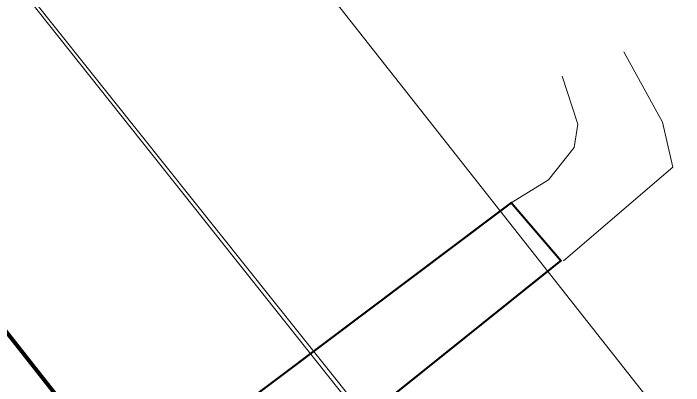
# Model space of a CAD drawing. Header units: metres. Extents: x 431006 to 434411, y 2469261 to 2473208.
# Drawn here: x 432036.59 to 432069.91, y 2472811.77 to 2472830.27 of the extents above; entities that cross this region are included whole.
import ezdxf

# ---------------------------------------------------------------- set-up
doc = ezdxf.new("R2010")
doc.units = ezdxf.units.M
doc.header["$MEASUREMENT"] = 0
doc.linetypes.add('ACAD_ISO02W100', pattern=[15, 12, -3])
for name, color, linetype, lineweight in [('cau-ks', 8, 'Continuous', 18), ('duong be tong-ks', 8, 'Continuous', 18), ('duong dat-ks', 8, 'Continuous', 18), ('duong nhua-ks', 8, 'Continuous', 18), ('mat nuoc-ks', 8, 'DUONG_MEP_NUOC', 18)]:
    doc.layers.add(name, color=color, linetype=linetype, lineweight=lineweight)
doc.linetypes.add('DUONG_MEP_NUOC', pattern='A,0.2,[130,ltypeshp.shx,S=0.15,R=0,X=0,Y=0.15],0.05,[130,ltypeshp.shx,S=0.15,R=0,X=0,Y=0.15],1', length=1.25)

msp = doc.modelspace()

# ---------------------------------------------------------------- hatches: boundary and pattern name
at = {"layer": 'mat nuoc-ks', "linetype": 'ACAD_ISO02W100'}
h = msp.add_hatch(dxfattribs=at)
h.set_pattern_fill('MUDST', color=9, scale=10, style=0)
h.paths.add_polyline_path([(431995.761, 2472676.746), (432026.065, 2472663.254), (432047.829, 2472696.544), (432006.693, 2472713.086)])
edge = h.paths.add_edge_path()
edge.add_spline(control_points=[(431965.724, 2472785.932), (431964.42, 2472784.529), (431962.021, 2472782.068), (431959.51, 2472775.278), (431959.487, 2472766.565), (431961.768, 2472755.566), (431963.984, 2472746.763), (431969.342, 2472742.802), (431973.582, 2472743.726), (431978.752, 2472746.076), (431982.129, 2472753.874), (431977.986, 2472764.496), (431974.757, 2472774.488), (431972.872, 2472784.165), (431968.896, 2472786.497), (431966.424, 2472786.685), (431965.724, 2472785.932)], knot_values=[0, 0, 0, 0, 5.747009, 10.100787, 21.36842, 31.167118, 44.351095, 46.787336, 50.0346, 56.515715, 63.397584, 72.994175, 89.012488, 96.847635, 99.692713, 102.777687, 102.777687, 102.777687, 102.777687], degree=3, periodic=0)
edge = h.paths.add_edge_path()
edge.add_spline(control_points=[(431935.536, 2472889.682), (431935.117, 2472889.013), (431932.643, 2472886.79), (431932.183, 2472881.023), (431932.738, 2472875.789), (431931.171, 2472871.564), (431933.899, 2472869.332), (431937.425, 2472864.391), (431946.969, 2472863.088), (431953.461, 2472857.915), (431957.912, 2472854.538), (431961.15, 2472855.071), (431963.775, 2472857.569), (431963.576, 2472861.378), (431966.639, 2472863.84), (431964.276, 2472867.647), (431959.777, 2472870.529), (431953.91, 2472877.269), (431948.175, 2472882.94), (431942.525, 2472887.592), (431939.468, 2472889.486), (431936.541, 2472891.287), (431935.768, 2472890.053), (431935.536, 2472889.682)], knot_values=[0, 0, 0, 0, 2.368169, 9.707221, 15.509633, 19.097557, 21.153446, 25.258568, 37.301745, 46.869534, 50.790048, 52.990971, 56.16217, 60.670335, 63.74458, 65.536976, 72.573494, 80.257943, 91.858598, 97.173316, 101.544879, 103.887891, 105.200704, 105.200704, 105.200704, 105.200704], degree=3, periodic=0)
h.paths.add_polyline_path([(432013.959, 2472684.687), (432021.912, 2472684.687), (432021.912, 2472693.522), (432013.959, 2472693.522)], flags=24)
h.paths.add_polyline_path([(431965.765, 2472758.772), (431973.718, 2472758.772), (431973.718, 2472767.606), (431965.765, 2472767.606)], flags=24)
h.paths.add_polyline_path([(431943.364, 2472868.219), (431951.318, 2472868.219), (431951.318, 2472877.053), (431943.364, 2472877.053)], flags=24)

# ---------------------------------------------------------------- linework, layer by layer
at = {"layer": 'cau-ks', "color": 9, "lineweight": 0, "const_width": 0.1}
msp.add_lwpolyline([(432061.34, 2472820.859), (432041.858, 2472806.218), (432044.671, 2472802.651), (432063.808, 2472817.981)], close=True, dxfattribs=at)
at = {"layer": 'duong be tong-ks', "color": 9, "lineweight": 0}
for points in [[(432066.934, 2472828.36), (432068.865, 2472824.863), (432069.375, 2472822.634), (432063.934, 2472817.968)], [(432061.34, 2472820.859), (432063.193, 2472821.992), (432064.473, 2472823.608), (432064.659, 2472824.76), (432063.869, 2472827.154)]]:
    msp.add_lwpolyline(points, dxfattribs=at)
at = {"layer": 'duong dat-ks', "color": 9, "lineweight": 0}
msp.add_lwpolyline([(431759.341, 2473182.729), (431762.54, 2473178.71), (431868.624, 2473044.478), (431907.129, 2472995.726), (431993.64, 2472885.895), (432062.608, 2472799.231), (432123.94, 2472721.873), (432139.497, 2472701.822), (432269.994, 2472537.032), (432384.616, 2472392.47), (432415.679, 2472353.287), (432453.675, 2472305.337), (432467.205, 2472288.46), (432486.332, 2472261.965), (432520.677, 2472215.464), (432618.033, 2472083.966)], dxfattribs=at)
at = {"layer": 'duong dat-ks', "color": 9, "lineweight": 0, "const_width": 0.2}
msp.add_lwpolyline([(431750.303, 2473175.939), (431753.687, 2473171.688), (431865.295, 2473031.146), (431898.27, 2472988.711), (431985.192, 2472879.228), (432053.742, 2472792.224), (432115.049, 2472714.899), (432130.603, 2472694.851), (432261.135, 2472530.016), (432375.762, 2472385.449), (432406.823, 2472346.267), (432444.839, 2472298.294), (432458.353, 2472281.437), (432477.677, 2472256.793), (432514.286, 2472210.783), (432613.885, 2472078.647)], dxfattribs=at)
at = {"layer": 'duong nhua-ks', "color": 9, "lineweight": 0}
for points in [[(431768.699, 2473189.76), (431771.707, 2473185.981), (431877.803, 2473051.733), (431916.302, 2473002.989), (432003.232, 2472893.496), (432071.787, 2472806.486), (432133.147, 2472729.094), (432148.705, 2472709.04), (432279.166, 2472544.295), (432393.784, 2472399.739), (432424.847, 2472360.555), (432462.824, 2472312.629), (432476.376, 2472295.727), (432495.726, 2472271.05), (432532.313, 2472225.067), (432589.836, 2472152.166), (432622.021, 2472111.726), (432671.347, 2472049.877), (432701.082, 2472013.155), (432742.129, 2471964.288), (432766.57, 2471936.884), (432780.902, 2471921.416), (432805.527, 2471895.79), (432839.902, 2471861.362)], [(431759.501, 2473182.85), (431762.697, 2473178.835), (431868.781, 2473044.602), (431907.286, 2472995.85), (431993.735, 2472885.939), (432062.765, 2472799.355), (432124.098, 2472721.996), (432139.654, 2472701.945), (432270.151, 2472537.156), (432384.773, 2472392.594), (432415.835, 2472353.411), (432453.832, 2472305.462), (432467.365, 2472288.582), (432486.493, 2472262.083), (432520.838, 2472215.584), (432578.325, 2472138.591), (432609.269, 2472096.569), (432652.433, 2472039.07), (432685.845, 2471995.022), (432726.438, 2471947.185), (432760.113, 2471909.72), (432795.021, 2471873.554)]]:
    msp.add_lwpolyline(points, dxfattribs=at)

doc.saveas('drawing.dxf')
